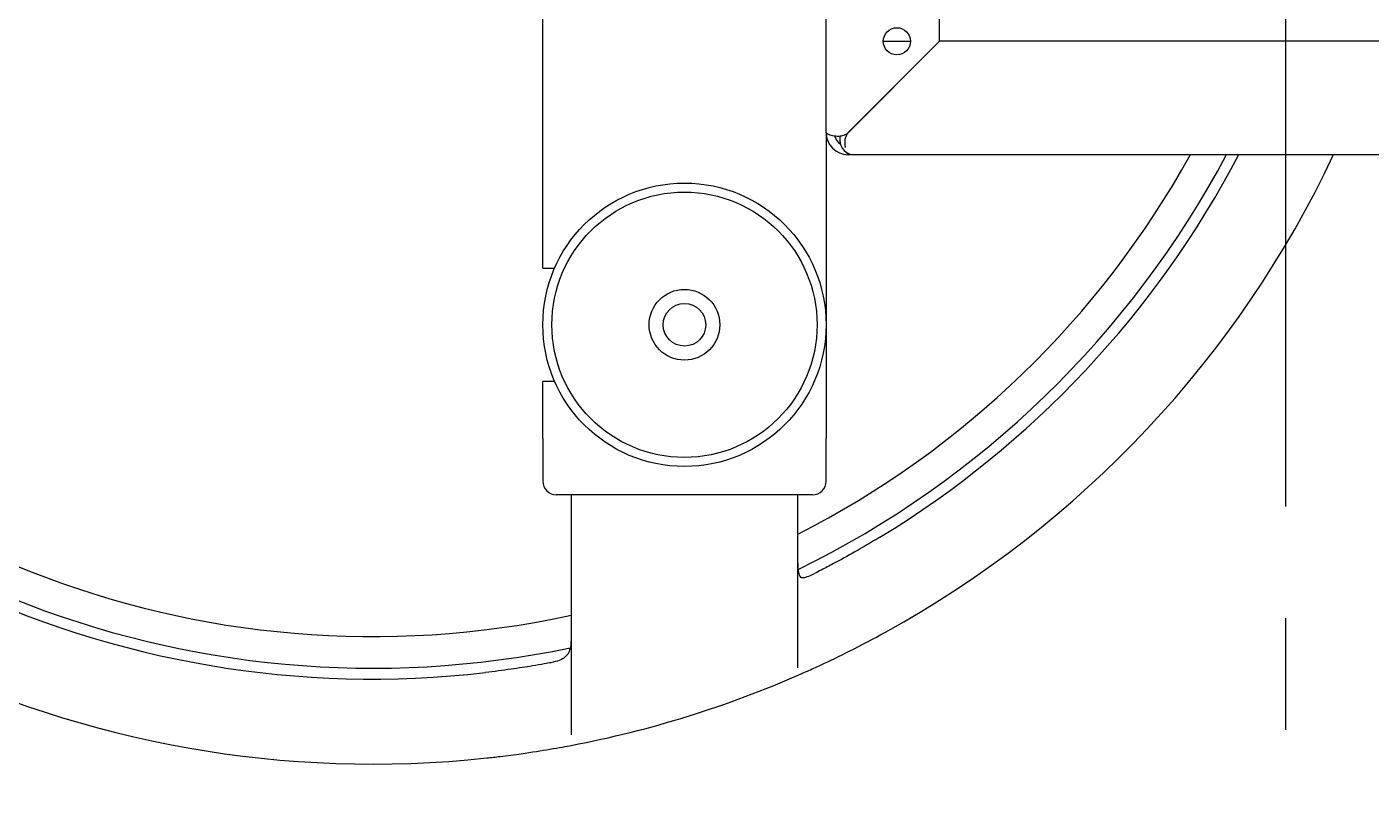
# Model space of a CAD drawing. Header units: millimetres. Extents: x -10496 to -5455, y -188 to 7293.
# Drawn here: x -7716.89 to -7701.82, y 4979.94 to 4988.51 of the extents above; entities that cross this region are included whole.
import ezdxf

# ---------------------------------------------------------------- set-up
doc = ezdxf.new("R2010")
doc.units = ezdxf.units.MM
doc.linetypes.add('GEN7', pattern=[13.75, 10, -1.25, 1.25, -1.25])
doc.layers.add('Kıtc-002 Çizgi', color=7, linetype='Continuous')
doc.layers.add('Kıtc-040 Davlumbaz', color=4, linetype='Continuous')

# ---------------------------------------------------------------- blocks, each defined once
blk = doc.blocks.new('*U113')
at = {"layer": 'Kıtc-040 Davlumbaz', "color": 13, "linetype": 'GEN7', "true_color": 0xff4747}
blk.add_lwpolyline([(7607.692, -1334.437), (7607.692, -1385.437), (8057.739, -1385.437), (8057.739, -1334.437)], close=True, dxfattribs=at)
blk = doc.blocks.new('B2_YS$0$2501-B2-XrefF$0$MK-cutter1')
for p, q in [((1.9998, 9.9365), (1.9998, 2.1235)), ((1.4998, 9.4993), (1.4998, 2.5007)), ((1.4991, 2.5), (-1.9032, 2.5)), ((1.9021, 2.097), (1.4991, 2.5)), ((1.4998, 2.5007), (1.9028, 2.0977)), ((1.4998, 2.2525), (1.4998, 2.3725)), ((1.9998, 2.1235), (1.9998, 2.097)), ((1.9172, 2.061), (1.9373, 2.061)), ((1.9028, 2), (-1.9032, 2)), ((1.9028, 2), (2.25, 2)), ((2.25, 2), (3.25, 2)), ((3.44, 2), (3.25, 2)), ((3.5, 1.94), (3.5, 0.81)), ((3.5, 0.875), (3.8333, 0.875)), ((2.5, 0.75), (2.5, 0.8022)), ((3, 0.8022), (3, 0.75)), ((2.25, 0.75), (1.315, 0.75)), ((2.5, 0.75), (2.25, 0.75)), ((3.25, 0.75), (3, 0.75)), ((3.25, 0.75), (3.44, 0.75))]:
    blk.add_line(p, q)
for centre, radius in [((1.4998, 2.3125), 0.06), ((2.75, 1.375), 0.625), ((2.75, 1.375), 0.585), ((2.75, 1.375), 0.156), ((2.75, 1.375), 0.0937)]:
    blk.add_circle(centre, radius)
for centre, radius, start, end in [((0, 0), 4.6875, 28.85363, 64.74687), ((0, 0), 4.3125, 31.24723, 62.37289), ((0, 0), 4.2645, 26.10173, 62.03483), ((0, 0), 4.125, 27.03569, 61.00107), ((1.5623, 2.342), 0.0935, 88.31613, 89.20215), ((1.5623, 2.342), 0.0935, 0.79785, 1.68387), ((1.9028, 2.097), 0.097, 270, 0), ((1.9373, 2.1235), 0.0625, 270, 0), ((1.9028, 2.097), 0.061, 283.12869, 326.29278), ((3.44, 1.94), 0.06, 0, 90), ((0, 0), 4.6875, 10.76428, 23.76858), ((0, 0), 4.2645, 169.87068, 11.78605), ((0, 0), 4.125, 169.52432, 12.24669), ((3.44, 0.81), 0.06, 270, 0), ((0, 0), 4.6875, 173.84384, 6.15616), ((0, 0), 4.3125, 173.38059, 6.61941)]:
    blk.add_arc(centre, radius, start, end)
for points, knots in [([(4.2899, 1.8893), (4.2864, 1.8972), (4.2822, 1.9066), (4.2697, 1.9347), (4.2603, 1.9553), (4.2324, 2.0152), (4.2115, 2.0587), (4.1631, 2.1551), (4.1348, 2.209), (4.1056, 2.2621)], [0, 0, 0, 0, 0.161686, 0.161686, 0.420383, 0.420383, 0.834298, 0.834298, 1.293486, 1.293486, 1.293486, 1.293486]), ([(3.6869, 2.237), (3.709, 2.2007), (3.7308, 2.1635), (3.7698, 2.0947), (3.7872, 2.063), (3.8133, 2.0141), (3.8229, 1.9959), (3.8372, 1.9682), (3.8424, 1.958), (3.8473, 1.9482)], [0, 0, 0, 0, 0.325909, 0.325909, 0.6196862, 0.6196862, 0.803297, 0.803297, 0.9180537, 0.9180537, 0.9180537, 0.9180537]), ([(1.9028, 2), (1.9028, 2), (1.9033, 2.0005), (1.9049, 2.0028), (1.9061, 2.0045), (1.9088, 2.0094), (1.9103, 2.0127), (1.9142, 2.0237), (1.9163, 2.0326), (1.9175, 2.0466), (1.9177, 2.0511), (1.9172, 2.0636), (1.916, 2.0714), (1.9123, 2.0819), (1.9108, 2.0852), (1.9069, 2.0915), (1.9047, 2.0944), (1.9021, 2.097)], [0, 0, 0, 0, 0.0449385, 0.0449385, 0.0940775, 0.0940775, 0.1480542, 0.1480542, 0.2459559, 0.2459559, 0.2879053, 0.2879053, 0.3597129, 0.3597129, 0.3943009, 0.3943009, 0.4288282, 0.4288282, 0.4288282, 0.4288282]), ([(1.9028, 2.0977), (1.9068, 2.0937), (1.9113, 2.0906), (1.9217, 2.0858), (1.9272, 2.0843), (1.939, 2.0823), (1.9451, 2.082), (1.9569, 2.0824), (1.9628, 2.0831), (1.9683, 2.0841)], [0, 0, 0, 0, 0.0430512, 0.0430512, 0.0879227, 0.0879227, 0.1381305, 0.1381305, 0.1912986, 0.1912986, 0.1912986, 0.1912986]), ([(1.9909, 2.0913), (1.992, 2.0919), (1.993, 2.0924), (1.9979, 2.0952), (1.9998, 2.097), (1.9998, 2.097)], [0.28050802, 0.28050802, 0.28050802, 0.28050802, 0.29898618, 0.29898618, 0.38009565, 0.38009565, 0.38009565, 0.38009565]), ([(3.8017, 1.875), (3.8168, 1.875), (3.8302, 1.8759), (3.8454, 1.8786), (3.8496, 1.8797), (3.8586, 1.883), (3.8614, 1.8852), (3.8642, 1.8885), (3.8651, 1.8901), (3.865, 1.9008), (3.8637, 1.9081), (3.8578, 1.9261), (3.8532, 1.9368), (3.8473, 1.9482)], [0, 0, 0, 0, 0.1673521, 0.1673521, 0.2469362, 0.2469362, 0.3871492, 0.3871492, 0.5545013, 0.5545013, 0.6932909, 0.6932909, 0.8367604, 0.8367604, 0.8367604, 0.8367604]), ([(4.2627, 1.875), (4.2581, 1.875), (4.2527, 1.875), (4.2103, 1.875), (4.1452, 1.875), (3.9891, 1.875), (3.9024, 1.875), (3.7447, 1.875), (3.6765, 1.875), (3.5714, 1.875), (3.5356, 1.875), (3.5, 1.875)], [0, 0, 0, 0, 0.153575, 0.153575, 1.034474, 1.034474, 1.794876, 1.794876, 2.326692, 2.326692, 2.597756, 2.597756, 2.597756, 2.597756]), ([(3.8333, 0.875), (3.9556, 0.875), (4.0786, 0.875), (4.2779, 0.875), (4.3583, 0.875), (4.4627, 0.875), (4.4965, 0.875), (4.5377, 0.875), (4.5501, 0.875), (4.5588, 0.875)], [0, 0, 0, 0, 0.932064, 0.932064, 1.707844, 1.707844, 2.213871, 2.213871, 2.530139, 2.530139, 2.530139, 2.530139]), ([(4.1311, 0.875), (4.1456, 0.875), (4.1587, 0.8741), (4.1809, 0.87), (4.1899, 0.8669), (4.2048, 0.859), (4.2108, 0.8541), (4.2215, 0.8412), (4.2262, 0.8331), (4.2343, 0.8125), (4.2377, 0.8001), (4.2403, 0.7859)], [-0.853328, -0.853328, -0.853328, -0.853328, -0.6826624, -0.6826624, -0.5119968, -0.5119968, -0.3413312, -0.3413312, -0.1706656, -0.1706656, 0, 0, 0, 0]), ([(4.6605, 0.5027), (4.6583, 0.5225), (4.6561, 0.5424), (4.6499, 0.5937), (4.6458, 0.6248), (4.635, 0.7009), (4.6281, 0.7449), (4.6151, 0.8219), (4.609, 0.8543), (4.605, 0.8755)], [0, 0, 0, 0, 0.15099, 0.15099, 0.392573, 0.392573, 0.779107, 0.779107, 1.207917, 1.207917, 1.207917, 1.207917]), ([(4.2403, 0.7859), (4.242, 0.7767), (4.2438, 0.7669), (4.2485, 0.7403), (4.2516, 0.7227), (4.2595, 0.6747), (4.2644, 0.6431), (4.2744, 0.5735), (4.2793, 0.5353), (4.2838, 0.4971)], [0, 0, 0, 0, 0.1037422, 0.1037422, 0.2697297, 0.2697297, 0.5353096, 0.5353096, 0.8299374, 0.8299374, 0.8299374, 0.8299374])]:
    blk.add_open_spline(points, degree=3, knots=knots)
blk = doc.blocks.new('A$C7693d8d3')
at = {"layer": 'Kıtc-002 Çizgi', "xscale": 2.54, "yscale": 2.54, "zscale": 2.54}
blk.add_blockref('B2_YS$0$2501-B2-XrefF$0$MK-cutter1', (163.674, 36.819, 0), dxfattribs=at)

msp = doc.modelspace()

# ---------------------------------------------------------------- block references
at = {"color": 253, "rotation": 90.00000000000017}
msp.add_blockref('*U113', (-9088.218, -2638.302), dxfattribs=at)
at = {"rotation": 270}
msp.add_blockref('A$C7693d8d3', (-7749.831, 5155.835), dxfattribs=at)

doc.saveas('drawing.dxf')
